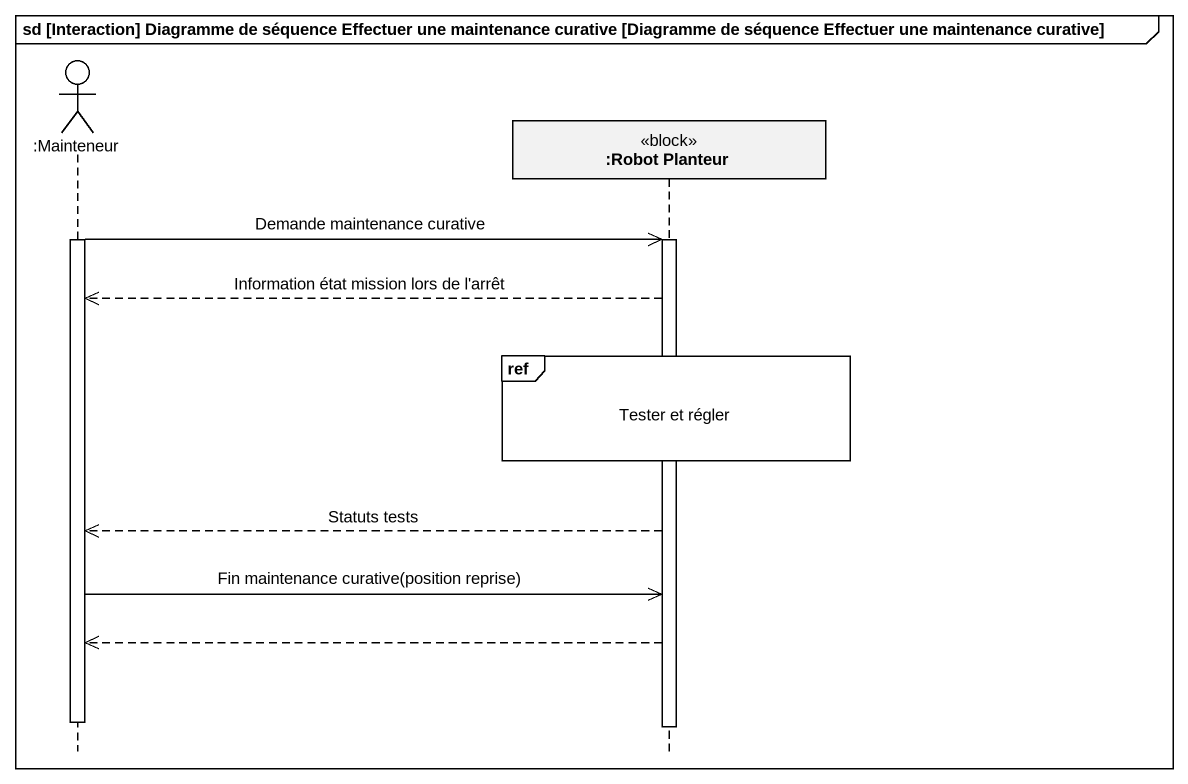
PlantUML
@startuml
mainframe sd [Interaction] Diagramme de séquence Effectuer une maintenance curative [Diagramme de séquence Effectuer une maintenance curative]
hide footbox
actor ":Mainteneur" as Mainteneur
participant ":Robot Planteur" as Robot_Planteur <<block>>

activate Mainteneur
Mainteneur ->> Robot_Planteur : Demande maintenance curative
activate Robot_Planteur
Robot_Planteur -->> Mainteneur : Information état mission lors de l'arrêt
ref over Robot_Planteur : Tester et régler
Robot_Planteur -->> Mainteneur : Statuts tests
Mainteneur ->> Robot_Planteur : Fin maintenance curative(position reprise)
Robot_Planteur -->> Mainteneur
deactivate Mainteneur
deactivate Robot_Planteur
@enduml
